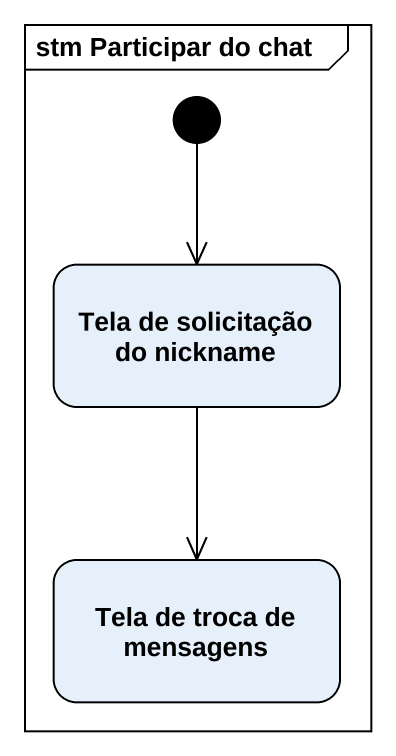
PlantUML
@startuml
mainframe stm Participar do chat
hide empty description
state "Tela de solicitação do nickname" as Tela_de_solicitação_do
state "Tela de troca de mensagens" as Tela_de_troca_de_mensagens
[*] --> Tela_de_solicitação_do
Tela_de_solicitação_do --> Tela_de_troca_de_mensagens
@enduml
